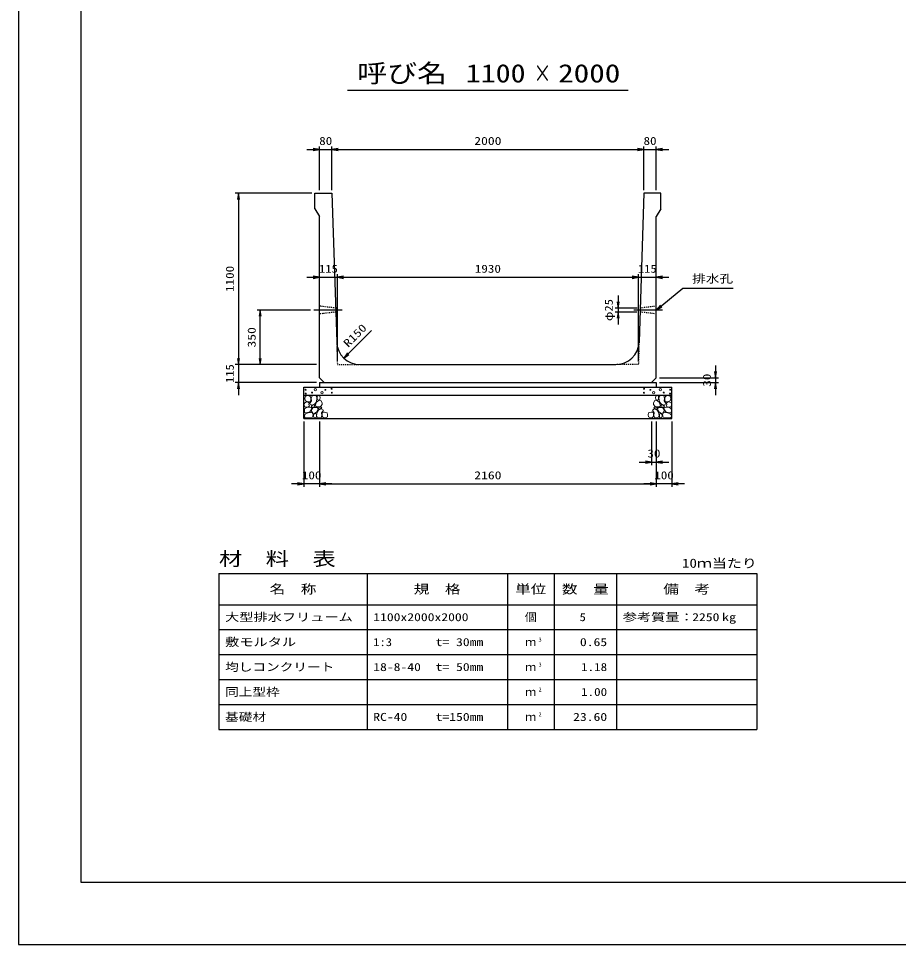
# Model space of a CAD drawing. Units: millimetres at full size. Extents: x 0 to 16820, y 0 to 11880.
# Drawn here: x 0 to 5643, y 0 to 5940 of the extents above; entities that cross this region are included whole.
import ezdxf
from ezdxf.enums import TextEntityAlignment as Align

# ---------------------------------------------------------------- set-up
doc = ezdxf.new("R2010")
doc.units = ezdxf.units.MM
doc.linetypes.add('CHAIN', pattern=[18.5, 12, -1.5, 3.5, -1.5])
doc.linetypes.add('DASHED_SPACED', pattern=[12, 6, -6])
for name, color, linetype, lineweight in [('0_2', 7, 'Continuous', 25), ('D-BMK', 2, 'CHAIN', 25), ('D-DCR-HCHn', 4, 'Continuous', 9), ('D-MTR-FRAM', 7, 'Continuous', 25), ('D-MTR-LINE', 7, 'Continuous', 25), ('D-STR-DIM', 7, 'Continuous', 25), ('D-STR-STRn', 1, 'Continuous', 25), ('D-TTL', 2, 'Continuous', 25), ('D-TTL-TXT', 7, 'Continuous', 25)]:
    doc.layers.add(name, color=color, linetype=linetype, lineweight=lineweight)
doc.layers.add('D-MTR', color=7, linetype='Continuous')
doc.layers.add('D-MTR-TXT', color=7, linetype='Continuous')
doc.styles.add('ＭＳ ゴシック', font='')
doc.styles.get('ＭＳ ゴシック').set_extended_font_data('MS Gothic')

# ---------------------------------------------------------------- blocks, each defined once
blk = doc.blocks.new('open_arrow')
at = {"color": 0, "linetype": 'Continuous', "lineweight": -2}
blk.add_lwpolyline([(7.5, 1.25), (0, 0), (7.5, -1.25)], dxfattribs=at)

msp = doc.modelspace()

# ---------------------------------------------------------------- linework, layer by layer
at = {"layer": '0_2'}
msp.add_lwpolyline([(4090, 4069.775), (4260, 4209.775), (4300, 4209.775), (4582.944, 4209.775)], dxfattribs=at)
at = {"layer": 'D-BMK'}
for p, q in [((2076.543, 4069.775), (1892.679, 4069.775)), ((4130, 4069.775), (3946.136, 4069.775))]:
    msp.add_line(p, q, dxfattribs=at)
at = {"layer": 'D-DCR-HCHn'}
for points in [[(1868.399, 3518.471), (1852.796, 3521.938), (1838.928, 3515.003), (1837.194, 3499.401), (1840.661, 3487.266), (1857.997, 3482.065), (1870.132, 3482.065), (1875.333, 3490.733), (1875.333, 3509.803)], [(1882.267, 3520.204), (1877.067, 3504.602), (1878.8, 3487.266), (1866.665, 3468.196), (1882.267, 3459.529), (1899.603, 3468.196), (1910.005, 3482.065), (1913.472, 3504.602), (1910.005, 3516.737), (1899.603, 3521.938)], [(1915.206, 3516.737), (1915.206, 3495.934), (1923.874, 3490.733), (1932.542, 3495.934), (1934.275, 3508.069), (1932.542, 3518.471), (1920.407, 3521.938)], [(4104.794, 3516.737), (4104.794, 3495.934), (4096.126, 3490.733), (4087.458, 3495.934), (4085.725, 3508.069), (4087.458, 3518.471), (4099.593, 3521.938)], [(4137.733, 3520.204), (4142.933, 3504.602), (4141.2, 3487.266), (4153.335, 3468.196), (4137.733, 3459.529), (4120.397, 3468.196), (4109.995, 3482.065), (4106.528, 3504.602), (4109.995, 3516.737), (4120.397, 3521.938)], [(4151.601, 3518.471), (4167.204, 3521.938), (4181.072, 3515.003), (4182.806, 3499.401), (4179.339, 3487.266), (4162.003, 3482.065), (4149.868, 3482.065), (4144.667, 3490.733), (4144.667, 3509.803)], [(1835.46, 3475.131), (1830.26, 3459.529), (1837.194, 3449.127), (1854.53, 3447.393), (1866.366, 3452.475), (1861.464, 3464.729), (1864.932, 3471.664), (1857.997, 3478.598), (1847.596, 3482.065)], [(1868.366, 3417.532), (1881.208, 3436.794), (1879.603, 3441.609), (1861.946, 3446.425), (1845.894, 3444.82), (1834.658, 3435.189), (1833.052, 3423.952), (1834.658, 3412.716), (1847.499, 3409.506)], [(1885.735, 3459.529), (1877.067, 3452.594), (1880.534, 3447.393), (1892.669, 3447.393), (1897.87, 3449.127), (1901.337, 3456.061), (1896.136, 3461.262)], [(1911.739, 3478.598), (1903.071, 3457.795), (1910.005, 3449.127), (1930.808, 3449.127), (1939.476, 3452.594), (1948.144, 3464.729), (1948.144, 3475.131), (1939.476, 3489), (1929.074, 3490.733)], [(1937.389, 3435.189), (1945.415, 3441.609), (1942.204, 3446.425), (1930.968, 3446.425), (1926.153, 3444.82), (1922.942, 3438.399), (1927.758, 3433.583)], [(4108.261, 3478.598), (4116.929, 3457.795), (4109.995, 3449.127), (4089.192, 3449.127), (4080.524, 3452.594), (4071.856, 3464.729), (4071.856, 3475.131), (4080.524, 3489), (4090.926, 3490.733)], [(4082.611, 3435.189), (4074.585, 3441.609), (4077.796, 3446.425), (4089.032, 3446.425), (4093.847, 3444.82), (4097.058, 3438.399), (4092.242, 3433.583)], [(4134.265, 3459.529), (4142.933, 3452.594), (4139.466, 3447.393), (4127.331, 3447.393), (4122.13, 3449.127), (4118.663, 3456.061), (4123.864, 3461.262)], [(4151.634, 3417.532), (4138.792, 3436.794), (4140.397, 3441.609), (4158.054, 3446.425), (4174.106, 3444.82), (4185.342, 3435.189), (4186.948, 3423.952), (4185.342, 3412.716), (4172.501, 3409.506)], [(4184.54, 3475.131), (4189.74, 3459.529), (4182.806, 3449.127), (4165.47, 3447.393), (4153.634, 3452.475), (4158.536, 3464.729), (4155.068, 3471.664), (4162.003, 3478.598), (4172.404, 3482.065)], [(1874.787, 3377.402), (1886.023, 3382.218), (1889.234, 3398.27), (1882.813, 3409.506), (1871.577, 3412.716), (1857.13, 3411.111), (1841.078, 3404.69), (1833.052, 3395.059), (1833.052, 3383.823), (1837.868, 3377.402), (1857.13, 3379.007)], [(1913.311, 3417.532), (1921.337, 3436.794), (1914.916, 3444.82), (1895.654, 3444.82), (1887.628, 3441.609), (1879.603, 3430.373), (1879.603, 3420.742), (1887.628, 3407.901), (1897.259, 3406.295)], [(1910.101, 3382.218), (1910.101, 3401.48), (1902.075, 3406.295), (1894.049, 3401.48), (1892.444, 3390.244), (1894.049, 3380.613), (1905.285, 3377.402)], [(1940.599, 3379.007), (1945.415, 3393.454), (1943.81, 3409.506), (1955.046, 3427.163), (1940.599, 3435.189), (1924.548, 3427.163), (1914.916, 3414.321), (1911.706, 3393.454), (1914.916, 3382.218), (1924.548, 3377.402)], [(1953.441, 3380.613), (1967.887, 3377.402), (1980.729, 3383.823), (1982.334, 3398.27), (1979.124, 3409.506), (1963.072, 3414.321), (1951.836, 3414.321), (1947.02, 3406.295), (1947.02, 3388.638)], [(4066.559, 3380.613), (4052.113, 3377.402), (4039.271, 3383.823), (4037.666, 3398.27), (4040.876, 3409.506), (4056.928, 3414.321), (4068.164, 3414.321), (4072.98, 3406.295), (4072.98, 3388.638)], [(4079.401, 3379.007), (4074.585, 3393.454), (4076.19, 3409.506), (4064.954, 3427.163), (4079.401, 3435.189), (4095.452, 3427.163), (4105.084, 3414.321), (4108.294, 3393.454), (4105.084, 3382.218), (4095.452, 3377.402)], [(4106.689, 3417.532), (4098.663, 3436.794), (4105.084, 3444.82), (4124.346, 3444.82), (4132.372, 3441.609), (4140.397, 3430.373), (4140.397, 3420.742), (4132.372, 3407.901), (4122.741, 3406.295)], [(4109.899, 3382.218), (4109.899, 3401.48), (4117.925, 3406.295), (4125.951, 3401.48), (4127.556, 3390.244), (4125.951, 3380.613), (4114.715, 3377.402)], [(4145.213, 3377.402), (4133.977, 3382.218), (4130.766, 3398.27), (4137.187, 3409.506), (4148.423, 3412.716), (4162.87, 3411.111), (4178.922, 3404.69), (4186.948, 3395.059), (4186.948, 3383.823), (4182.132, 3377.402), (4162.87, 3379.007)]]:
    msp.add_lwpolyline(points, close=True, dxfattribs=at)
for centre, radius in [((1903.336, 3558.73), 7.5), ((2008.131, 3564.781), 3), ((4011.869, 3564.781), 3), ((4116.664, 3558.73), 7.5), ((1840.727, 3558.73), 3), ((1841.869, 3533.685), 3), ((1882.292, 3540.527), 3), ((1946.664, 3539.736), 7.5), ((1967.708, 3557.939), 3), ((2009.273, 3539.736), 3), ((4010.727, 3539.736), 3), ((4052.292, 3557.939), 3), ((4073.336, 3539.736), 7.5), ((4137.708, 3540.527), 3), ((4178.131, 3533.685), 3), ((4179.273, 3558.73), 3)]:
    msp.add_circle(centre, radius, dxfattribs=at)
at = {"layer": 'D-MTR-FRAM'}
for p, q in [((1285, 2379.775), (4735, 2379.775)), ((1285, 2379.775), (1285, 1379.775)), ((4735, 2379.775), (4735, 1379.775)), ((1285, 1379.775), (4735, 1379.775))]:
    msp.add_line(p, q, dxfattribs=at)
at = {"layer": 'D-MTR-LINE'}
for p, q in [((2235, 2379.775), (2235, 1379.775)), ((3135, 2379.775), (3135, 1379.775)), ((3435, 2379.775), (3435, 1379.775)), ((3835, 2379.775), (3835, 1379.775)), ((1285, 2179.775), (4735, 2179.775)), ((1285, 2019.775), (4735, 2019.775)), ((1285, 1859.775), (4735, 1859.775)), ((1285, 1699.775), (4735, 1699.775)), ((1285, 1539.775), (4735, 1539.775))]:
    msp.add_line(p, q, dxfattribs=at)
at = {"layer": 'D-STR-DIM'}
for p, q in [((1930, 4839.775), (1930, 5119.775)), ((2010, 4839.775), (2010, 5119.775)), ((2010, 4839.775), (2010, 5119.775)), ((4010, 4839.775), (4010, 5119.775)), ((4010, 4839.775), (4010, 5119.775)), ((4090, 4839.775), (4090, 5119.775)), ((1850, 5099.775), (2090, 5099.775)), ((2010, 5099.775), (4010, 5099.775)), ((3930, 5099.775), (4170, 5099.775)), ((1880, 4819.775), (1390, 4819.775)), ((1410, 4819.775), (1410, 3719.775)), ((1850, 4279.775), (2125, 4279.775)), ((2045, 3739.775), (2045, 4299.775)), ((2045, 3739.775), (2045, 4299.775)), ((2045, 4279.775), (3975, 4279.775)), ((3895, 4279.775), (4170, 4279.775)), ((3975, 3739.775), (3975, 4299.775)), ((3975, 3739.775), (3975, 4299.775)), ((3846.136, 4162.275), (3846.136, 3977.275)), ((1872.679, 4069.775), (1530, 4069.775)), ((1550, 3719.775), (1550, 4069.775)), ((3966.534, 4082.275), (3826.136, 4082.275)), ((3965.739, 4057.275), (3826.136, 4057.275)), ((2085.937, 3762.036), (2262.714, 3938.812)), ((1410, 3799.775), (1410, 3524.775)), ((1910, 3719.775), (1390, 3719.775)), ((1910, 3719.775), (1390, 3719.775)), ((1910, 3719.775), (1530, 3719.775)), ((4470, 3714.775), (4470, 3524.775)), ((4110, 3634.775), (4490, 3634.775)), ((1910, 3604.775), (1390, 3604.775)), ((4110, 3604.775), (4490, 3604.775)), ((1830, 3354.775), (1830, 2934.775)), ((1930, 3354.775), (1930, 2934.775)), ((1930, 3354.775), (1930, 2934.775)), ((4060, 3354.775), (4060, 3074.775)), ((4090, 3354.775), (4090, 2934.775)), ((4090, 3354.775), (4090, 2934.775)), ((4090, 3354.775), (4090, 3074.775)), ((4190, 3354.775), (4190, 2934.775)), ((3980, 3094.775), (4170, 3094.775)), ((2010, 2954.775), (1750, 2954.775)), ((1930, 2954.775), (4090, 2954.775)), ((4270, 2954.775), (4010, 2954.775))]:
    msp.add_line(p, q, dxfattribs=at)
at = {"layer": 'D-STR-STRn'}
for p, q in [((1900, 4819.775), (2010, 4819.775)), ((1900, 4719.775), (1900, 4819.775)), ((2010, 4819.775), (2040.379, 3865.005)), ((4010, 4819.775), (3979.621, 3865.005)), ((4120, 4819.775), (4010, 4819.775)), ((4120, 4719.775), (4120, 4819.775)), ((1900, 4719.775), (1930, 4669.775)), ((4120, 4719.775), (4090, 4669.775)), ((1930, 3634.775), (1930, 4669.775)), ((4090, 3634.775), (4090, 4669.775)), ((2190.303, 3719.775), (3829.697, 3719.775)), ((1930, 3634.775), (1960, 3604.775)), ((4090, 3634.775), (4060, 3604.775)), ((1830, 3374.775), (1830, 3574.775)), ((1830, 3574.775), (4190, 3574.775)), ((1930, 3604.775), (4090, 3604.775)), ((1930, 3604.775), (1930, 3574.775)), ((4090, 3604.775), (4090, 3574.775)), ((4190, 3374.775), (4190, 3574.775)), ((1830, 3524.775), (4190, 3524.775)), ((1830, 3374.775), (4190, 3374.775))]:
    msp.add_line(p, q, dxfattribs=at)
at = {"layer": 'D-STR-STRn', "color": 2, "linetype": 'DASHED_SPACED'}
for p, q in [((2033.466, 4082.275), (1930, 4094.775)), ((2034.261, 4057.275), (1930, 4044.775)), ((4090, 4044.775), (3985.739, 4057.275)), ((4090, 4094.775), (3986.534, 4082.275)), ((2040.379, 3865.005), (2045, 3719.775)), ((3979.621, 3865.005), (3975, 3719.775)), ((2045, 3719.775), (2190.303, 3719.775)), ((3975, 3719.775), (3829.697, 3719.775))]:
    msp.add_line(p, q, dxfattribs=at)
at = {"layer": 'D-STR-STRn'}
for centre, start, end in [((2190.303, 3869.775), 181.82243, 270), ((3829.697, 3869.775), 270, 358.17757)]:
    msp.add_arc(centre, 150, start, end, dxfattribs=at)
at = {"layer": 'D-TTL'}
for points in [[(0, 0), (16820, 0), (16820, 11880), (0, 11880)], [(400, 400), (16420, 400), (16420, 11480), (400, 11480)]]:
    msp.add_lwpolyline(points, close=True, dxfattribs=at)
at = {"layer": 'D-TTL-TXT'}
msp.add_line((2110, 5479.775), (3910, 5479.775), dxfattribs=at)

# ---------------------------------------------------------------- block references
at = {"layer": '0_2', "xscale": 5.33, "yscale": 5.33, "rotation": 39.5}
msp.add_blockref('open_arrow', (4090, 4069.775), dxfattribs=at)
at = {"layer": 'D-STR-DIM', "xscale": 5.33, "yscale": 5.33}
for p, rotation in [((1930, 5099.775), 180), ((4010, 5099.775), 180), ((4010, 5099.775), 180), ((1410, 4819.775), 270), ((1930, 4279.775), 180), ((3975, 4279.775), 180), ((3975, 4279.775), 180), ((3846.136, 4082.275), 90), ((1550, 4069.775), 270), ((3846.136, 4057.275), 270), ((1410, 3719.775), 90), ((1410, 3719.775), 90), ((1550, 3719.775), 90), ((2085.937, 3762.036), 45), ((4470, 3634.775), 90), ((1410, 3604.775), 270), ((4470, 3604.775), 270), ((4060, 3094.775), 180), ((1830, 2954.775), 180), ((4090, 2954.775), 180), ((4090, 2954.775), 180)]:
    msp.add_blockref('open_arrow', p, dxfattribs=dict(at, rotation=rotation))
for p in [(2010, 5099.775), (2010, 5099.775), (4090, 5099.775), (2045, 4279.775), (2045, 4279.775), (4090, 4279.775), (4090, 3094.775), (1930, 2954.775), (1930, 2954.775), (4190, 2954.775)]:
    msp.add_blockref('open_arrow', p, dxfattribs=at)

# ---------------------------------------------------------------- texts
at = {"layer": '0_2', "style": 'ＭＳ ゴシック', "width": 1.25}
msp.add_text('排水孔', height=51.32, dxfattribs=at).set_placement((4320, 4229.775), align=Align.BOTTOM_LEFT)
at = {"layer": 'D-MTR', "style": 'ＭＳ ゴシック', "width": 1.25}
msp.add_text('材\u3000料\u3000表', height=87.98, dxfattribs=at).set_placement((1285, 2403.775), align=Align.BOTTOM_LEFT)
at = {"layer": 'D-MTR', "style": 'ＭＳ ゴシック', "width": 1.2}
msp.add_text('10ｍ当たり', height=58.65, dxfattribs=at).set_placement((4735, 2399.108), align=Align.BOTTOM_RIGHT)
at = {"layer": 'D-MTR-TXT', "style": 'ＭＳ ゴシック'}
for s, height, width, p in [('名\u3000称', 58.65, 1.25, (1760, 2279.775)), ('規\u3000格', 58.65, 1.25, (2685, 2279.775)), ('単位', 58.65, 1.25, (3285, 2279.775)), ('数\u3000量', 58.65, 1.25, (3635, 2279.775)), ('備\u3000考', 58.65, 1.25, (4285, 2279.775)), ('個', 51.32, 1.1, (3285, 2099.775))]:
    msp.add_text(s, height=height, dxfattribs=dict(at, width=width)).set_placement(p, align=Align.MIDDLE_CENTER)
for s, width, p in [('大型排水フリューム', 1.3, (1325, 2099.775)), ('1100x2000x2000', 1.25, (2275, 2099.775)), ('参考質量：    kg', 1.3, (3875, 2099.775)), ('敷モルタル', 1.3, (1325, 1939.775)), ('1:3', 1.15, (2275, 1939.775)), ('t= 30mm', 1.25, (2675, 1939.775)), ('均しコンクリート', 1.25, (1325, 1779.775)), ('18-8-40', 1.25, (2275, 1779.775)), ('t= 50mm', 1.25, (2675, 1779.775)), ('同上型枠', 1.25, (1325, 1619.775)), ('基礎材', 1.25, (1325, 1459.775)), ('RC-40', 1.25, (2275, 1459.775)), ('t=150mm', 1.25, (2675, 1459.775))]:
    msp.add_text(s, height=51.32, dxfattribs=dict(at, width=width)).set_placement(p, align=Align.MIDDLE_LEFT)
for s, width, p in [('5', 1.15, (3638.553, 2099.775)), ('2250', 1.25, (4495, 2099.775)), ('0.65', 1.25, (3775, 1939.775)), ('1.18', 1.2, (3775, 1779.775)), ('1.00', 1.2, (3775, 1619.775)), ('23.60', 1.25, (3775, 1459.775))]:
    msp.add_text(s, height=51.32, dxfattribs=dict(at, width=width)).set_placement(p, align=Align.MIDDLE_RIGHT)
at = {"layer": 'D-MTR-TXT', "style": 'ＭＳ ゴシック', "width": 1.15}
for s, p in [('3', (3335, 1935.108)), ('3', (3335, 1775.108)), ('2', (3335, 1615.108)), ('2', (3335, 1455.108))]:
    msp.add_text(s, height=25.66, dxfattribs=at).set_placement(p, align=Align.BOTTOM_LEFT)
at = {"layer": 'D-MTR-TXT', "style": 'ＭＳ ゴシック'}
for p in [(3285, 1939.775), (3285, 1779.775), (3285, 1619.775), (3285, 1459.775)]:
    msp.add_text('ｍ', height=51.32, dxfattribs=at).set_placement(p, align=Align.MIDDLE_CENTER)
at = {"layer": 'D-STR-DIM', "style": 'ＭＳ ゴシック'}
for s, width, p in [('80', 1.2, (1970, 5154.775)), ('2000', 1.25, (3010, 5154.775)), ('80', 1.2, (4050, 5154.775)), ('115', 1.15, (1987.5, 4334.775)), ('1930', 1.2, (3010, 4334.775)), ('115', 1.15, (4032.5, 4334.775)), ('30', 1.2, (4075, 3149.775)), ('100', 1.2, (1880, 3009.775)), ('2160', 1.25, (3010, 3009.775)), ('100', 1.2, (4140, 3009.775))]:
    msp.add_text(s, height=51.32, dxfattribs=dict(at, width=width)).set_placement(p, align=Align.MIDDLE_CENTER)
for s, width, p in [('1100', 1.2, (1355, 4269.775)), ('φ25', 1.15, (3785.451, 4069.775)), ('350', 1.25, (1495, 3894.775)), ('115', 1.15, (1355, 3662.275)), ('30', 1.2, (4415, 3619.775))]:
    msp.add_text(s, height=51.32, rotation=90, dxfattribs=dict(at, width=width)).set_placement(p, align=Align.MIDDLE_CENTER)
at = {"layer": 'D-STR-DIM', "style": 'ＭＳ ゴシック', "width": 1.25}
msp.add_text('R150', height=51.32, rotation=45, dxfattribs=at).set_placement((2124.877, 3816.061), align=Align.BOTTOM_LEFT)
at = {"layer": 'D-TTL-TXT', "style": 'ＭＳ ゴシック'}
for s, width, p in [('呼び名', 1.2, (2460, 5494.775)), ('1100', 1.2, (3060, 5494.775)), ('2000', 1.25, (3660, 5494.775)), ('×', 0.7, (3360, 5494.775))]:
    msp.add_text(s, height=117.3, dxfattribs=dict(at, width=width)).set_placement(p, align=Align.BOTTOM_CENTER)

doc.saveas('drawing.dxf')
